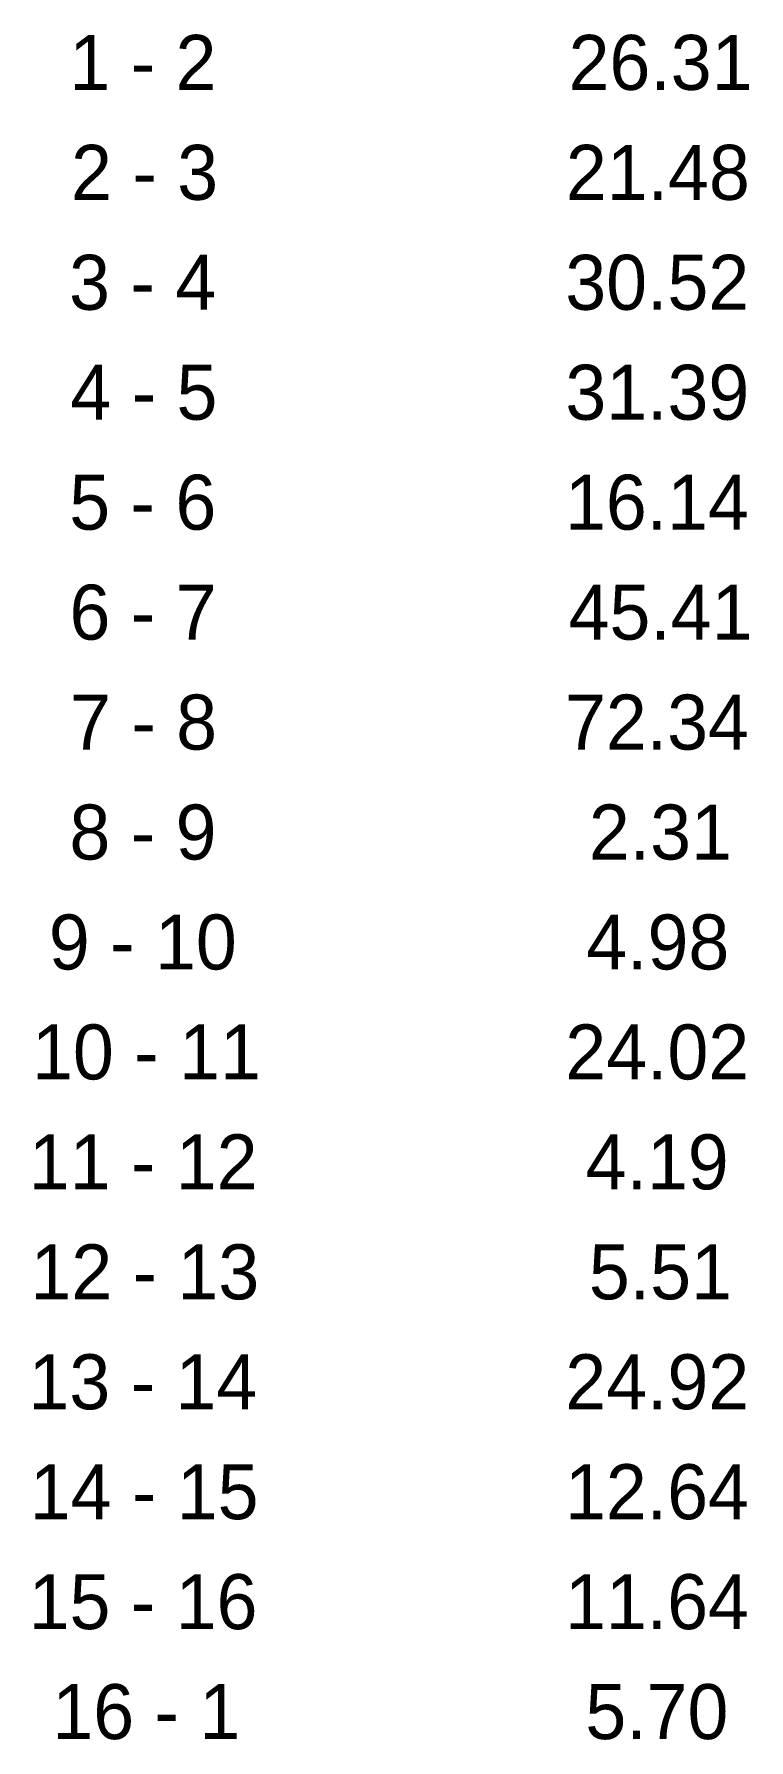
# Model space of a CAD drawing. Extents: x 549271 to 550307, y 1819685 to 1820932.
# Drawn here: x 549271 to 549310, y 1819685.4 to 1819778.5 of the extents above.
import ezdxf

# ---------------------------------------------------------------- set-up
doc = ezdxf.new("R2010")
doc.units = 0
doc.layers.add('Level 52', color=7, linetype='Continuous')

msp = doc.modelspace()

# ---------------------------------------------------------------- texts
at = {"layer": 'Level 52'}
for s, p in [('1 - 2', (549272.901, 1819775.417)), ('26.31', (549300.156, 1819775.417)), ('2 - 3', (549272.993, 1819769.417)), ('21.48', (549300.011, 1819769.417)), ('3 - 4', (549272.886, 1819763.417)), ('30.52', (549299.976, 1819763.417)), ('4 - 5', (549272.955, 1819757.417)), ('31.39', (549299.979, 1819757.417)), ('5 - 6', (549272.894, 1819751.417)), ('16.14', (549299.961, 1819751.417)), ('6 - 7', (549272.908, 1819745.417)), ('45.41', (549300.156, 1819745.417)), ('7 - 8', (549272.936, 1819739.417)), ('72.34', (549299.961, 1819739.417)), ('8 - 9', (549272.904, 1819733.417)), ('2.31', (549301.264, 1819733.417)), ('9 - 10', (549271.78, 1819727.417)), ('4.98', (549301.119, 1819727.417)), ('10 - 11', (549270.864, 1819721.417)), ('24.02', (549299.976, 1819721.417)), ('11 - 12', (549270.685, 1819715.417)), ('4.19', (549301.087, 1819715.417)), ('12 - 13', (549270.777, 1819709.417)), ('5.51', (549301.264, 1819709.417)), ('13 - 14', (549270.669, 1819703.417)), ('24.92', (549299.976, 1819703.417)), ('14 - 15', (549270.739, 1819697.417)), ('12.64', (549299.961, 1819697.417)), ('15 - 16', (549270.678, 1819691.417)), ('11.64', (549299.961, 1819691.417)), ('16 - 1', (549271.973, 1819685.417)), ('5.70', (549301.071, 1819685.417))]:
    msp.add_text(s, height=3, dxfattribs=at).set_placement(p)

doc.saveas('drawing.dxf')
